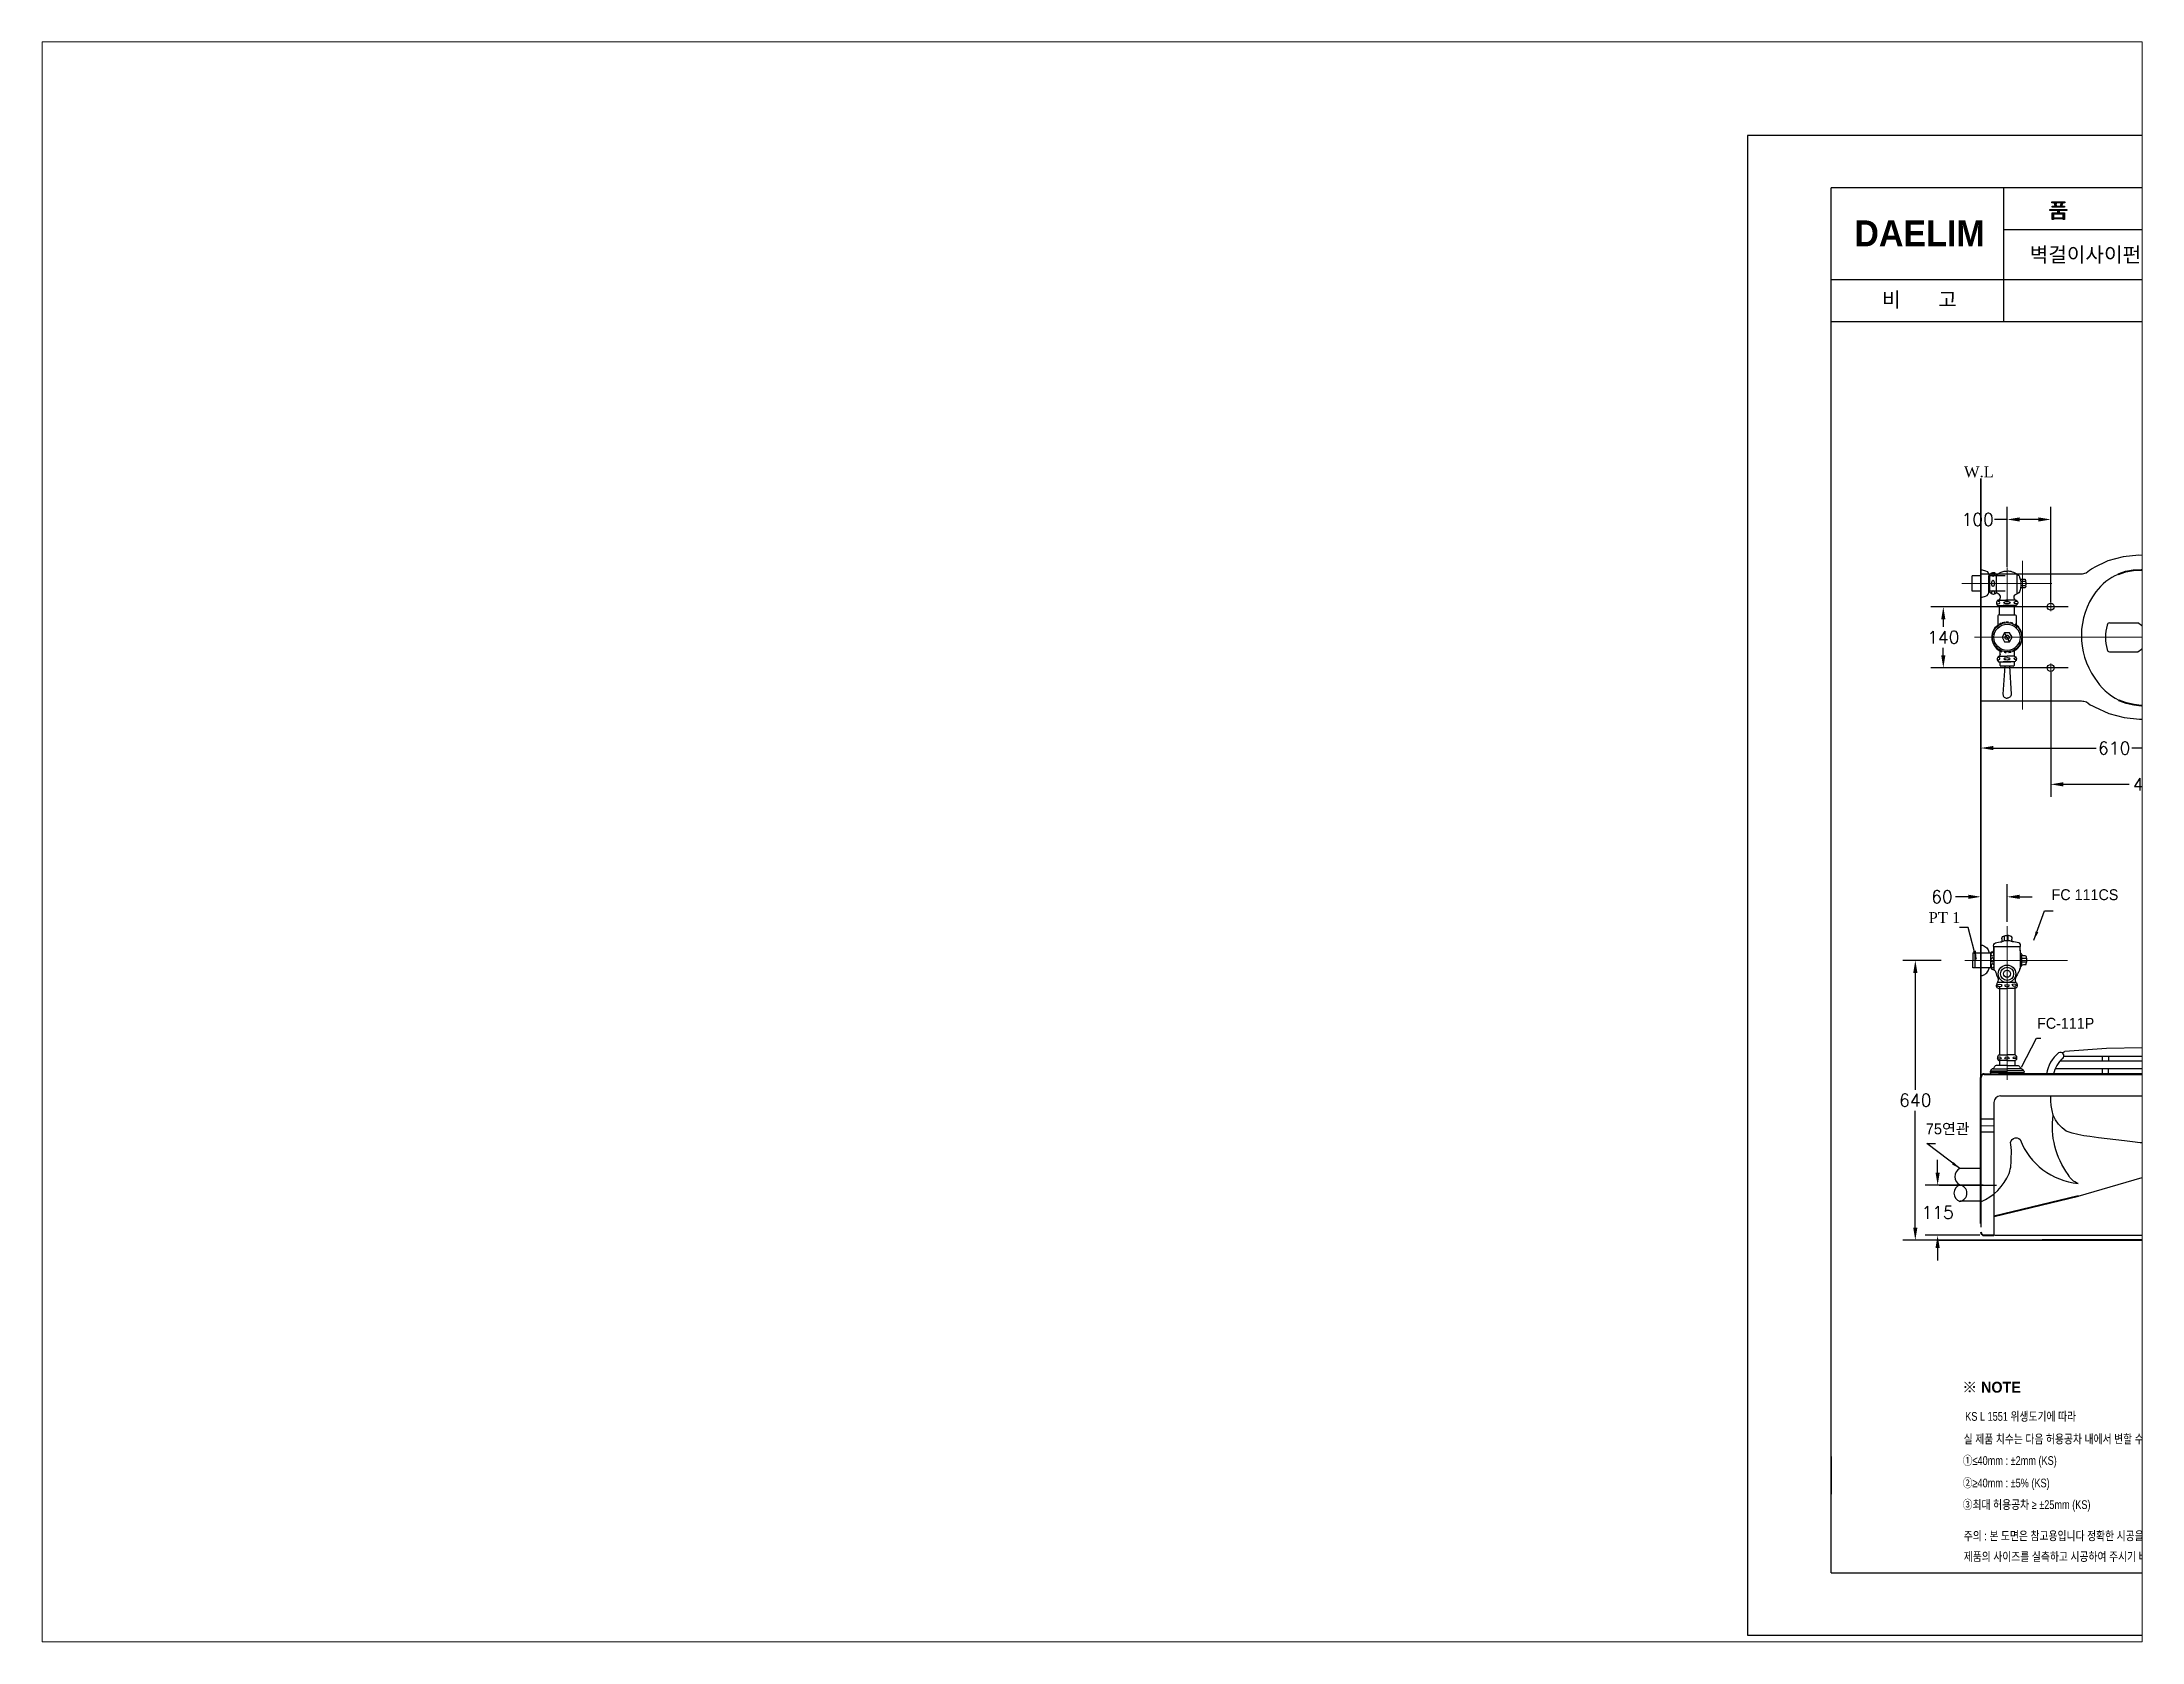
# Paper-space layout '배치1' of a CAD drawing. Extents: x 1.05 to 9.45, y 0.8 to 7.2.
# The model-space entities are those that its viewports show. They can reach past a viewport. Long polylines and large blocks are cut down to what shows.
import ezdxf

# ---------------------------------------------------------------- set-up
doc = ezdxf.new("R2010")
doc.units = 0
doc.header["$MEASUREMENT"] = 0
for name, pattern in [('CENTER', [50.8, 31.75, -6.35, 6.35, -6.35]), ('CENTERX2', [4, 2.5, -0.5, 0.5, -0.5]), ('DASHED2', [9.525, 6.35, -3.175]), ('HIDDEN', [9.525, 6.35, -3.175])]:
    doc.linetypes.add(name, pattern=pattern)
doc.layers.get('0').update_dxf_attribs({"linetype": 'CONTINUOUS'})
doc.layers.get('Defpoints').update_dxf_attribs({"linetype": 'CONTINUOUS'})
for name, color, linetype in [('2', 2, 'CONTINUOUS'), ('BU', 7, 'CONTINUOUS'), ('DEFAULT', 7, 'CONTINUOUS'), ('Dim', 4, 'CONTINUOUS'), ('DIM2', 7, 'CONTINUOUS'), ('IN', 221, 'HIDDEN'), ('LINE', 7, 'CONTINUOUS'), ('YA', 7, 'CONTINUOUS')]:
    doc.layers.add(name, color=color, linetype=linetype)
for name, color, linetype, lineweight in [('AM_6', 2, 'CONTINUOUS', 30), ('CEN', 1, 'CENTER', 5), ('OUTLINE', 11, 'CONTINUOUS', 40), ('Y', 202, 'CONTINUOUS', 35)]:
    doc.layers.add(name, color=color, linetype=linetype, lineweight=lineweight)
doc.styles.add('h', font='', dxfattribs={"height": 30})
doc.styles.add('MtXpl_', font='')
doc.styles.get("Standard").update_dxf_attribs({"font": 'txt.shx', "bigfont": 'ghs.shx'})
doc.styles.add('STYLE2', font='dutch.ttf', dxfattribs={"height": 25})
doc.styles.add('굴림', font='', dxfattribs={"height": 3.2})
doc.styles.add('스타일1', font='txt.shx', dxfattribs={"bigfont": 'ghs.shx'})
doc.styles.get('h').set_extended_font_data('Haansoft Batang')
doc.styles.get('MtXpl_').set_extended_font_data('Gulim', bold=True)
doc.styles.get('굴림').set_extended_font_data('Gulim')
doc.dimstyles.new('AM_ISO', dxfattribs={"dimscale": 10, "dimtxt": 3.5, "dimasz": 2, "dimexe": 1, "dimexo": 1, "dimgap": 1, "dimtad": 1, "dimdec": 0, "dimdsep": 46, "dimtxsty": 'h', "dimcen": -0.3, "dimclrd": 256, "dimclre": 256, "dimclrt": 2, "dimadec": 0, "dimazin": 2, "dimtp": 0.1, "dimtm": 0.1, "dimtfac": 0.71, "dimtdec": 0, "dimtmove": 0, "dimatfit": 3, "dimfxl": 0, "dimlwd": -1, "dimlwe": -1, "dimarcsym": 0})
doc.dimstyles.new('SERIM', dxfattribs={"dimscale": 10, "dimtxt": 3, "dimasz": 2, "dimexe": 1, "dimexo": 1.5, "dimgap": 1, "dimtad": 1, "dimtoh": 1, "dimdec": 0, "dimdsep": 46, "dimtxsty": 'h', "dimcen": -0.3, "dimclrt": 2, "dimadec": 0, "dimazin": 0, "dimtfac": 1, "dimtdec": 0, "dimtmove": 1, "dimatfit": 3, "dimfxl": 0, "dimtolj": 1, "dimtzin": 0, "dimarcsym": 0})
doc.dimstyles.get("Standard").update_dxf_attribs({"dimtxt": 0.18, "dimasz": 0.18, "dimexe": 0.18, "dimexo": 0.0625, "dimgap": 0.09, "dimtad": 0, "dimtih": 1, "dimtoh": 1, "dimdec": 4, "dimzin": 0, "dimdsep": 46, "dimtxsty": 'Standard', "dimcen": 0.09, "dimadec": 0, "dimazin": 0, "dimtfac": 1, "dimtdec": 4, "dimtofl": 0, "dimtmove": 0, "dimatfit": 0, "dimfxl": 0, "dimtolj": 1, "dimtzin": 0, "dimarcsym": 0})

# ---------------------------------------------------------------- blocks, each defined once
blk = doc.blocks.new('*D132')
at = {"layer": 'Defpoints', "color": 0}
for p in [(64026.9, 60363.4), (64636.9, 60363.4), (64026.9, 60110.1)]:
    blk.add_point(p, dxfattribs=at)
at = {"layer": 'Dim', "color": 0, "lineweight": -2}
for p, q in [((64026.9, 60353.4), (64026.9, 60081.3)), ((64636.9, 60353.4), (64636.9, 60081.3)), ((64055.7, 60110.1), (64291.1, 60110.1)), ((64608.1, 60110.1), (64372.7, 60110.1))]:
    blk.add_line(p, q, dxfattribs=at)
at = {"layer": 'Dim', "color": 0}
for points in [[(64055.7, 60114.9), (64055.7, 60105.3), (64026.9, 60110.1)], [(64608.1, 60114.9), (64608.1, 60105.3), (64636.9, 60110.1)]]:
    blk.add_solid(points, dxfattribs=at)
at = {"layer": 'Dim', "color": 0, "insert": (64331.9, 60110.1), "char_height": 28.8, "attachment_point": 5}
blk.add_mtext('\\A1;610', dxfattribs=at)
blk = doc.blocks.new('*D133')
at = {"layer": 'Defpoints', "color": 0}
for p in [(64236.9, 60433.4), (63941.1, 60293.4), (64236.9, 60293.4)]:
    blk.add_point(p, dxfattribs=at)
at = {"layer": 'Dim', "color": 0, "lineweight": -2}
for p, q in [((64226.9, 60433.4), (63912.3, 60433.4)), ((63941.1, 60404.6), (63941.1, 60387.4)), ((63941.1, 60322.2), (63941.1, 60339.4)), ((64226.9, 60293.4), (63912.3, 60293.4))]:
    blk.add_line(p, q, dxfattribs=at)
at = {"layer": 'Dim', "color": 0}
for points in [[(63936.3, 60404.6), (63945.9, 60404.6), (63941.1, 60433.4)], [(63936.3, 60322.2), (63945.9, 60322.2), (63941.1, 60293.4)]]:
    blk.add_solid(points, dxfattribs=at)
at = {"layer": 'Dim', "color": 0, "insert": (63941.1, 60363.4), "char_height": 28.8, "attachment_point": 5}
blk.add_mtext('\\A1;140', dxfattribs=at)
blk = doc.blocks.new('*D134')
at = {"layer": 'Defpoints', "color": 0}
for p in [(64026.9, 59769.8), (64026.9, 59702.7), (64086.9, 59702.7)]:
    blk.add_point(p, dxfattribs=at)
at = {"layer": 'Dim', "color": 0, "lineweight": -2}
for p, q in [((63998.1, 59769.8), (63969.3, 59769.8)), ((64026.9, 59712.7), (64026.9, 59798.6)), ((64086.9, 59712.7), (64086.9, 59798.6)), ((64115.7, 59769.8), (64144.5, 59769.8))]:
    blk.add_line(p, q, dxfattribs=at)
at = {"layer": 'Dim', "color": 0}
for points in [[(63998.1, 59774.6), (63998.1, 59765), (64026.9, 59769.8)], [(64115.7, 59774.6), (64115.7, 59765), (64086.9, 59769.8)]]:
    blk.add_solid(points, dxfattribs=at)
at = {"layer": 'Dim', "color": 0, "insert": (63938.1, 59769.8), "char_height": 28.8, "attachment_point": 5}
blk.add_mtext('\\A1;60', dxfattribs=at)
blk = doc.blocks.new('*D135')
at = {"layer": 'Defpoints', "color": 0}
for p in [(63946.3, 59624.5), (63877.1, 58984.5), (63946.3, 58984.5)]:
    blk.add_point(p, dxfattribs=at)
at = {"layer": 'Dim', "color": 0, "lineweight": -2}
for p, q in [((63936.3, 59624.5), (63848.3, 59624.5)), ((63877.1, 59595.7), (63877.1, 59328.5)), ((63877.1, 59013.3), (63877.1, 59280.5)), ((63936.3, 58984.5), (63848.3, 58984.5))]:
    blk.add_line(p, q, dxfattribs=at)
at = {"layer": 'Dim', "color": 0}
for points in [[(63872.3, 59595.7), (63881.9, 59595.7), (63877.1, 59624.5)], [(63872.3, 59013.3), (63881.9, 59013.3), (63877.1, 58984.5)]]:
    blk.add_solid(points, dxfattribs=at)
at = {"layer": 'Dim', "color": 0, "insert": (63877.1, 59304.5), "char_height": 28.8, "attachment_point": 5}
blk.add_mtext('\\A1;640', dxfattribs=at)
blk = doc.blocks.new('*D116')
at = {"layer": 'BU', "color": 0, "lineweight": -2}
for p, q in [((63928.1, 59139.1), (63928.1, 59167.9)), ((64032.1, 59110.3), (63899.3, 59110.3)), ((64024.9, 58995.5), (63899.3, 58995.5)), ((63928.1, 58966.7), (63928.1, 58937.9))]:
    blk.add_line(p, q, dxfattribs=at)
at = {"layer": 'BU', "color": 0}
for points in [[(63923.3, 59139.1), (63932.9, 59139.1), (63928.1, 59110.3)], [(63923.3, 58966.7), (63932.9, 58966.7), (63928.1, 58995.5)]]:
    blk.add_solid(points, dxfattribs=at)
at = {"layer": 'Defpoints', "color": 0}
for p in [(64042.1, 59110.3), (63928.1, 58995.5), (64034.9, 58995.5)]:
    blk.add_point(p, dxfattribs=at)
at = {"layer": 'BU', "color": 0, "insert": (63928.1, 59047.9), "char_height": 28.8, "attachment_point": 5}
blk.add_mtext('\\A1;115', dxfattribs=at)
blk = doc.blocks.new('*D125')
at = {"layer": 'BU', "color": 0, "lineweight": -2}
for p, q in [((64636.9, 60353.4), (64636.9, 59998.3)), ((64186.9, 60283.4), (64186.9, 59998.3)), ((64215.7, 60027.1), (64366.3, 60027.1)), ((64608.1, 60027.1), (64457.5, 60027.1))]:
    blk.add_line(p, q, dxfattribs=at)
at = {"layer": 'BU', "color": 0}
for points in [[(64215.7, 60031.9), (64215.7, 60022.3), (64186.9, 60027.1)], [(64608.1, 60031.9), (64608.1, 60022.3), (64636.9, 60027.1)]]:
    blk.add_solid(points, dxfattribs=at)
at = {"layer": 'Defpoints', "color": 0}
for p in [(64636.9, 60363.4), (64186.9, 60293.4), (64186.9, 60027.1)]:
    blk.add_point(p, dxfattribs=at)
at = {"layer": 'BU', "color": 0, "insert": (64411.9, 60027.1), "char_height": 28.8, "attachment_point": 5}
blk.add_mtext('\\A1;450', dxfattribs=at)
blk = doc.blocks.new('*D126')
at = {"layer": 'BU', "color": 0, "lineweight": -2}
for p, q in [((64086.9, 60632.9), (64058.1, 60632.9)), ((64086.9, 60524.9), (64086.9, 60661.7)), ((64158.1, 60632.9), (64115.7, 60632.9)), ((64186.9, 60443.4), (64186.9, 60661.7))]:
    blk.add_line(p, q, dxfattribs=at)
at = {"layer": 'BU', "color": 0}
for points in [[(64115.7, 60637.7), (64115.7, 60628.1), (64086.9, 60632.9)], [(64158.1, 60637.7), (64158.1, 60628.1), (64186.9, 60632.9)]]:
    blk.add_solid(points, dxfattribs=at)
at = {"layer": 'Defpoints', "color": 0}
for p in [(64086.9, 60632.9), (64086.9, 60514.9), (64186.9, 60433.4)]:
    blk.add_point(p, dxfattribs=at)
at = {"layer": 'BU', "color": 0, "insert": (64019.7, 60632.9), "char_height": 28.8, "attachment_point": 5}
blk.add_mtext('\\A1;100', dxfattribs=at)

msp = doc.modelspace()

# ---------------------------------------------------------------- hatches: boundary and pattern name
at = {"layer": 'YA'}
h = msp.add_hatch(color=256, dxfattribs=at)
h.paths.add_polyline_path([(64452.2, 61355.3), (64452.2, 61360.2), (64454.7, 61360.2), (64455.1, 61360.2), (64455.3, 61360.1), (64455.5, 61360.1), (64455.5, 61360.1), (64455.6, 61360.1), (64455.6, 61360), (64455.6, 61360), (64455.7, 61360), (64455.7, 61360), (64455.7, 61360), (64455.7, 61360), (64455.7, 61360), (64455.7, 61359.9), (64455.7, 61359.9), (64455.7, 61359.9), (64455.7, 61359.9), (64455.7, 61359.8), (64455.6, 61359.7), (64455.5, 61359.5), (64455.4, 61359.2), (64455.3, 61358.8), (64455.3, 61334.5), (64452.2, 61334.5), (64452.2, 61343.5), (64442.3, 61343.5), (64442.3, 61346.1), (64452.2, 61346.1), (64452.2, 61352.7), (64442.3, 61352.7), (64442.3, 61355.3)])
h.paths.add_polyline_path([(64432.5, 61330.5), (64431.8, 61330.1), (64431.2, 61329.7), (64430.7, 61329.2), (64430.3, 61328.7), (64430, 61328.2), (64429.8, 61327.6), (64429.7, 61326.9), (64429.6, 61326.3), (64429.7, 61325.6), (64429.8, 61325), (64430, 61324.4), (64430.3, 61323.9), (64430.7, 61323.4), (64431.2, 61322.9), (64431.8, 61322.5), (64432.5, 61322.1), (64434.1, 61321.5), (64436.1, 61321.1), (64441.3, 61320.7), (64446.5, 61321.1), (64448.5, 61321.5), (64450.1, 61322.1), (64450.8, 61322.5), (64451.4, 61322.9), (64451.9, 61323.4), (64452.3, 61323.9), (64452.6, 61324.4), (64452.9, 61325), (64453, 61325.6), (64453.1, 61326.3), (64453, 61326.9), (64452.9, 61327.6), (64452.6, 61328.2), (64452.3, 61328.7), (64451.9, 61329.2), (64451.4, 61329.7), (64450.8, 61330.1), (64450.1, 61330.5), (64448.5, 61331.1), (64446.5, 61331.6), (64441.3, 61331.9), (64436.2, 61331.6), (64434.1, 61331.1)], flags=16)
h.paths.add_polyline_path([(64452.5, 61332.2), (64453.3, 61331.6), (64454.1, 61331), (64454.7, 61330.3), (64455.2, 61329.6), (64455.6, 61328.8), (64455.9, 61328), (64456.1, 61327.2), (64456.1, 61326.3), (64456.1, 61325.4), (64455.9, 61324.5), (64455.6, 61323.7), (64455.2, 61323), (64454.7, 61322.3), (64454.1, 61321.6), (64453.3, 61321), (64452.5, 61320.5), (64451.4, 61319.9), (64450.3, 61319.5), (64447.7, 61318.8), (64444.7, 61318.3), (64441.3, 61318.2), (64437.9, 61318.3), (64434.9, 61318.8), (64432.3, 61319.5), (64431.2, 61319.9), (64430.1, 61320.5), (64429.3, 61321), (64428.6, 61321.6), (64428, 61322.3), (64427.4, 61323), (64427.1, 61323.7), (64426.8, 61324.5), (64426.6, 61325.4), (64426.5, 61326.3), (64426.6, 61327.2), (64426.8, 61328), (64427.1, 61328.8), (64427.4, 61329.6), (64428, 61330.3), (64428.6, 61331), (64429.3, 61331.6), (64430.1, 61332.2), (64431.2, 61332.7), (64432.3, 61333.2), (64434.9, 61333.9), (64437.9, 61334.3), (64441.3, 61334.5), (64444.7, 61334.3), (64447.7, 61333.9), (64450.3, 61333.2), (64451.4, 61332.7)])
h.paths.add_polyline_path([(64424.6, 61355.8), (64424.6, 61342.7), (64437.7, 61342.7), (64437.7, 61355.8)], flags=16)
h.paths.add_polyline_path([(64440.8, 61358.4), (64440.8, 61340.1), (64421.5, 61340.1), (64421.5, 61358.4)])
h.paths.add_polyline_path([(64193.3, 61331.4), (64193.3, 61323.1), (64215.4, 61323.1), (64215.4, 61331.4)], flags=16)
h.paths.add_polyline_path([(64198.8, 61355.5), (64198.8, 61355.5), (64198.9, 61355.4), (64198.9, 61355.4), (64198.9, 61355.4), (64198.9, 61355.4), (64198.9, 61355.3), (64198.9, 61355.3), (64198.9, 61355.3), (64198.9, 61355.2), (64198.8, 61355.1), (64198.7, 61355), (64198.6, 61354.6), (64198.6, 61354.5), (64198.5, 61354.3), (64198.5, 61354.2), (64198.6, 61354.1), (64199.7, 61349.4), (64208.9, 61349.4), (64210.4, 61355.9), (64212.8, 61355.5), (64213.5, 61355.3), (64213.7, 61355.3), (64213.8, 61355.2), (64213.8, 61355.2), (64213.9, 61355.2), (64213.9, 61355.2), (64213.9, 61355.2), (64213.9, 61355.1), (64213.9, 61355.1), (64213.9, 61355.1), (64213.9, 61355.1), (64213.8, 61355), (64213.8, 61355), (64213.8, 61354.9), (64213.6, 61354.7), (64213.3, 61354.4), (64213.2, 61354.2), (64213.1, 61354.1), (64213.1, 61354), (64213.1, 61353.8), (64211.8, 61349.4), (64218.5, 61349.4), (64218.5, 61347), (64190.2, 61347), (64190.2, 61349.4), (64196.7, 61349.4), (64195.3, 61355.6), (64197.5, 61355.6), (64198.4, 61355.6), (64198.7, 61355.5), (64198.8, 61355.5), (64198.8, 61355.5)])
h.paths.add_polyline_path([(64219.1, 61359.2), (64219.1, 61356.8), (64189.5, 61356.8), (64189.5, 61359.2)])
h.paths.add_polyline_path([(64223.8, 61339.5), (64205.9, 61339.5), (64205.9, 61334), (64218.5, 61334), (64218.5, 61319.2), (64215.4, 61319.2), (64215.4, 61320.5), (64193.3, 61320.5), (64193.3, 61319.2), (64190.2, 61319.2), (64190.2, 61334), (64202.8, 61334), (64202.8, 61339.5), (64184.8, 61339.5), (64184.8, 61342), (64223.8, 61342)])

# ---------------------------------------------------------------- linework, layer by layer
at = {"layer": 'BU', "color": 0}
for p, q in [((64026.9, 60508.4), (64256.9, 60508.4)), ((64026.9, 60218.4), (64257.3, 60218.1)), ((64056.9, 59299.5), (64056.9, 58995.5)), ((64249.5, 59084.8), (64406.9, 59131.2)), ((63931.6, 59110.3), (64063.1, 59110.3)), ((64057.9, 58995.5), (64680.1, 58995.5))]:
    msp.add_line(p, q, dxfattribs=at)
msp.add_arc((64335.4, 59190.2), 92.8, 320.4548, 8.8143, dxfattribs=at)
at = {"layer": 'CEN', "color": 0}
for p, q in [((64086.9, 60523), (64086.9, 60446.5)), ((64176.9, 60433.4), (64196.9, 60433.4)), ((64186.9, 60423.4), (64186.9, 60443.4)), ((64012.1, 60363.4), (64295.3, 60363.4)), ((64295.3, 60363.4), (64636.9, 60363.4)), ((64176.9, 60293.4), (64196.9, 60293.4)), ((64186.9, 60283.4), (64186.9, 60303.4))]:
    msp.add_line(p, q, dxfattribs=at)
at = {"layer": 'CEN', "color": 0, "linetype": 'CENTERX2'}
for p, q in [((64121.9, 60538.4), (64121.9, 60197.9)), ((64189.1, 60486.4), (63983.8, 60486.4)), ((64086.9, 59703), (64086.9, 59351.1)), ((64225, 59624.5), (63990.2, 59624.5))]:
    msp.add_line(p, q, dxfattribs=at)
at = {"layer": 'CEN'}
msp.add_line((64056.9, 59246.2), (64026.9, 59246.2), dxfattribs=at)
at = {"layer": 'DEFAULT', "color": 7}
for p, q in [((64197.1, 59377.4), (64635.1, 59377.4)), ((64208.7, 59394.9), (64627.2, 59394.9)), ((64217, 59405.1), (64617.4, 59405.1)), ((64304.2, 59405.1), (64304.2, 59394.9)), ((64304.2, 59377.4), (64304.2, 59364.5)), ((64317.9, 59377.4), (64317.9, 59364.5)), ((64318.6, 59405.1), (64318.6, 59394.9)), ((64196.1, 59364.5), (64267.3, 59364.5))]:
    msp.add_line(p, q, dxfattribs=at)
for centre, radius, start, end in [((64409.8, 57309.6), 2115.1, 84.8259, 95.1741), ((64250.5, 59354.7), 73.8, 128.2835, 172.3899), ((64250.5, 59354.7), 58, 128.2835, 170.2995), ((64209.1, 59405.9), 7.94, 313.9053, 122.6617), ((64188.5, 59466.1), 58.6, 294.664, 301.4033)]:
    msp.add_arc(centre, radius, start, end, dxfattribs=at)
at = {"layer": 'IN', "color": 0}
msp.add_circle((64086.9, 60363.4), 33.5, dxfattribs=at)
at = {"layer": 'LINE', "color": 0}
for p, q in [((64320.9, 60396.4), (64385.9, 60396.4)), ((64320.9, 60330.4), (64385.9, 60330.4))]:
    msp.add_line(p, q, dxfattribs=at)
at = {"layer": 'LINE'}
for p, q in [((64026.9, 59299.5), (64026.9, 59014.5)), ((64026.9, 59299.5), (64026.9, 59289.5)), ((64071.9, 59314.5), (64407.8, 59314.5))]:
    msp.add_line(p, q, dxfattribs=at)
at = {"layer": 'LINE', "linetype": 'DASHED2'}
for p, q in [((64056.9, 59261.2), (64026.9, 59261.2)), ((64056.9, 59231.2), (64026.9, 59231.2))]:
    msp.add_line(p, q, dxfattribs=at)
at = {"layer": 'LINE'}
for points in [[(64427.7, 59205.4, -0.034885), (64355.7, 59211.5, -0.004553), (64276.2, 59221.2, -0.043318), (64222.4, 59233.5, -0.1402), (64192.4, 59270.6, -0.075324), (64186.9, 59314.5, 0.033236)], [(64249.5, 59114.2, -0.206389), (64226.8, 59134.7, -0.195563), (64192.4, 59270.6)], [(64026.9, 59072.3, 0.202036), (64091.7, 59137.3, 0.103917), (64096.1, 59175.3, 0.105329), (64095.2, 59203.5, -0.753194), (64116.9, 59214.5, -1.112014)]]:
    msp.add_lwpolyline(points, format="xyb", dxfattribs=at)
at = {"layer": 'LINE', "color": 0}
for centre in [(64186.9, 60433.4), (64186.9, 60293.4)]:
    msp.add_circle(centre, 8, dxfattribs=at)
for centre, radius, start, end in [((64390.1, 60341.2), 209.7, 80.417, 120.2456), ((64386.9, 60396.4), 120, 112.379, 143.747), ((64424.9, 60367), 168, 143.3117, 215.2422), ((64412.5, 60363.4), 100.6, 163.8382, 196.1618), ((64320.9, 60391.4), 5, 90, 180), ((64368.7, 60363.4), 37.2, 297.5632, 62.4368), ((64320.9, 60335.4), 5, 180, 270), ((64405.1, 60342.4), 138, 211.6209, 242.99), ((64394.5, 60393.5), 217.6, 240.4299, 278.3797)]:
    msp.add_arc(centre, radius, start, end, dxfattribs=at)
at = {"layer": 'LINE'}
for centre, radius, start, end in [((64071.9, 59299.5), 15, 90, 180), ((64264.8, 59272.2), 158.8, 201.316, 264.4478)]:
    msp.add_arc(centre, radius, start, end, dxfattribs=at)
at = {"layer": 'OUTLINE', "color": 0}
for p, q in [((64026.9, 59022.5), (64026.9, 59356.5)), ((64034.9, 59364.5), (64621.1, 59364.5)), ((64587, 59364.5), (64067.3, 59364.5)), ((64249.5, 59084.8), (64056.9, 59038.8)), ((64034.9, 58995.5), (64056.9, 58995.5)), ((64640.8, 58984.5), (64166.9, 58984.5))]:
    msp.add_line(p, q, dxfattribs=at)
for centre, radius, start, end in [((64390.1, 60385.5), 131.3, 80.7575, 111.8429), ((64368.1, 60236.9), 281.5, 39.5082, 81.1958), ((64391.1, 60440), 232.9, 275.2594, 325.7771), ((64399.4, 60349.5), 142, 246.3547, 275.2651), ((64034.9, 59356.5), 8, 90, 180), ((64034.9, 59003.5), 8, 180, 270)]:
    msp.add_arc(centre, radius, start, end, dxfattribs=at)
at = {"layer": 'Y', "color": 0}
for p, q in [((64026.9, 60726.7), (64026.9, 60074.1)), ((64026.9, 60465.2), (64026.9, 59090.1)), ((63931.6, 58984.5), (64997, 58984.5))]:
    msp.add_line(p, q, dxfattribs=at)
at = {"layer": 'YA', "color": 7}
for p, q in [((65760.9, 61391.3), (63684.9, 61391.3)), ((63684.9, 60321.1), (63684.9, 61391.3)), ((64079.4, 61085.3), (64079.4, 61391.3)), ((65760.9, 61295.3), (64079.4, 61295.3)), ((65760.9, 61181.3), (63684.9, 61181.3)), ((65760.9, 61085.3), (63684.9, 61085.3)), ((65760.9, 61085.3), (63684.9, 61085.3)), ((63684.9, 58223.3), (63684.9, 60321.1)), ((63684.9, 58489.9), (63684.9, 58403.3)), ((63684.9, 58223.3), (64772.4, 58223.3)), ((63756.9, 58223.3), (64772.4, 58223.3))]:
    msp.add_line(p, q, dxfattribs=at)
at = {"layer": 'YA', "color": 0}
for p, q in [((64006.8, 60468.9), (64006.8, 60503.9)), ((64026.9, 60503.9), (64006.8, 60503.9)), ((64026.9, 60517.8), (64026.9, 60455.1)), ((64082.9, 60503.9), (64045.6, 60503.9)), ((64045.6, 60468.9), (64045.6, 60503.9)), ((64109.8, 60462.8), (64109.8, 60507.7)), ((64117.2, 60496), (64128.2, 60496)), ((64128.3, 60476.8), (64118, 60476.8)), ((64129.1, 60491.1), (64118.3, 60491.1)), ((64118.5, 60482.1), (64129.1, 60482.1)), ((64026.9, 60468.9), (64006.8, 60468.9)), ((64082.9, 60468.9), (64045.6, 60468.9)), ((64067.7, 60435.8), (64095.5, 60435.8)), ((64069.9, 60414.8), (64069.9, 60435.8)), ((64106.2, 60435.8), (64078.3, 60435.8)), ((64103.9, 60414.8), (64103.9, 60435.8)), ((64069.9, 60414.8), (64103.9, 60414.8)), ((64070.9, 60323.7), (64070.9, 60338.1)), ((64092.7, 60353.4), (64081.2, 60373.4)), ((64102.9, 60338), (64102.9, 60323.7)), ((64067.7, 60307.5), (64095.5, 60307.5)), ((64070.9, 60299.2), (64070.9, 60307.5)), ((64100.9, 60297.2), (64072.9, 60297.2)), ((64104, 60307.5), (64078.3, 60307.5)), ((64102.9, 60320.3), (64102.9, 60320.3)), ((64102.9, 60307.5), (64102.9, 60299.2)), ((64081.2, 59668.9), (64081.2, 59680.7)), ((64089.6, 59669.2), (64089.6, 59681.1)), ((64009, 59642), (64047.7, 59642)), ((64009, 59642), (64009, 59624.5)), ((64009, 59607), (64009, 59624.5)), ((64013.9, 59607), (64013.9, 59642)), ((64013.9, 59642), (64026.9, 59642)), ((64049.7, 59607.2), (64049.7, 59642.2)), ((64117, 59655.7), (64056.8, 59655.7)), ((64056.8, 59655.7), (64056.8, 59602.9)), ((64116.8, 59648), (64116.8, 59607.1)), ((64121.1, 59613.6), (64121.1, 59637.1)), ((64121.1, 59629.2), (64131.8, 59629.2)), ((64131.7, 59620.6), (64121.1, 59620.6)), ((64047.7, 59607), (64009, 59607)), ((64026.9, 59607), (64013.9, 59607)), ((64107.9, 59573.8), (64064.6, 59573.8)), ((64069.4, 59565.3), (64069.4, 59408.4)), ((64104.4, 59565.3), (64104.4, 59408.4)), ((64069.4, 59560.3), (64086.9, 59560.2)), ((64104.4, 59560.3), (64086.9, 59560.2)), ((64049.6, 59372.1), (64086.9, 59372.1)), ((64054.1, 59376.4), (64086.9, 59376.4)), ((64086.9, 59395.2), (64068.2, 59395.2)), ((64068.3, 59408.4), (64086.9, 59408.4)), ((64069.4, 59395.2), (64069.4, 59383.7)), ((64105.6, 59408.4), (64086.9, 59408.4)), ((64086.9, 59395.2), (64105.7, 59395.2)), ((64119.7, 59376.4), (64086.9, 59376.4)), ((64124.2, 59372.1), (64086.9, 59372.1)), ((64104.4, 59395.2), (64104.4, 59383.7)), ((64086.9, 59368.1), (64048.7, 59368.1)), ((64050.7, 59364.7), (64086.9, 59364.7)), ((64086.9, 59368.1), (64125.1, 59368.1)), ((64123.1, 59364.7), (64086.9, 59364.7)), ((64026.9, 59148.3), (63978.9, 59148.3)), ((64026.9, 59073.3), (63978.9, 59073.3))]:
    msp.add_line(p, q, dxfattribs=at)
for points in [[(63493.5, 58080.9), (65919, 58080.9), (65919, 61511.2), (63493.5, 61511.2)], [(64081.2, 60373.4), (64075.4, 60363.4), (64081.2, 60353.4), (64092.7, 60353.4), (64098.5, 60363.4), (64092.7, 60373.4)]]:
    msp.add_lwpolyline(points, close=True, dxfattribs=at)
at = {"layer": 'YA', "color": 7}
for points in [[(64223.8, 61339.5), (64205.9, 61339.5), (64205.9, 61334), (64218.5, 61334), (64218.5, 61319.2), (64215.4, 61319.2), (64215.4, 61320.5), (64193.3, 61320.5), (64193.3, 61319.2), (64190.2, 61319.2), (64190.2, 61334), (64202.8, 61334), (64202.8, 61339.5), (64184.8, 61339.5), (64184.8, 61342), (64223.8, 61342), (64223.8, 61339.5)], [(64219.1, 61359.2), (64219.1, 61356.8), (64189.5, 61356.8), (64189.5, 61359.2), (64219.1, 61359.2)], [(64198.8, 61355.5), (64198.8, 61355.5), (64198.9, 61355.4), (64198.9, 61355.4), (64198.9, 61355.4), (64198.9, 61355.4), (64198.9, 61355.3), (64198.9, 61355.3), (64198.9, 61355.3), (64198.9, 61355.2), (64198.8, 61355.1), (64198.7, 61355), (64198.6, 61354.6), (64198.6, 61354.5), (64198.5, 61354.3), (64198.5, 61354.2), (64198.6, 61354.1), (64199.7, 61349.4), (64208.9, 61349.4), (64210.4, 61355.9), (64212.8, 61355.5), (64213.5, 61355.3), (64213.7, 61355.3), (64213.8, 61355.2), (64213.8, 61355.2), (64213.9, 61355.2), (64213.9, 61355.2), (64213.9, 61355.2), (64213.9, 61355.1), (64213.9, 61355.1), (64213.9, 61355.1), (64213.9, 61355.1), (64213.8, 61355), (64213.8, 61355), (64213.8, 61354.9), (64213.6, 61354.7), (64213.3, 61354.4), (64213.2, 61354.2), (64213.1, 61354.1), (64213.1, 61354), (64213.1, 61353.8), (64211.8, 61349.4), (64218.5, 61349.4), (64218.5, 61347), (64190.2, 61347), (64190.2, 61349.4), (64196.7, 61349.4), (64195.3, 61355.6), (64197.5, 61355.6), (64198.4, 61355.6), (64198.7, 61355.5), (64198.8, 61355.5), (64198.8, 61355.5), (64198.8, 61355.5)], [(64193.3, 61331.4), (64193.3, 61323.1), (64215.4, 61323.1), (64215.4, 61331.4), (64193.3, 61331.4)]]:
    msp.add_lwpolyline(points, dxfattribs=at)
at = {"layer": 'YA', "color": 0}
for points in [[(64026.9, 60517.8, -0.089318), (64037.9, 60515.6, -0.31283), (64045.6, 60503.9)], [(64047.9, 60503.9, -0.189967), (64050.4, 60510.2, -0.181271), (64058, 60511.5, -0.259173), (64062, 60505.3), (64062, 60465.3, -0.248991), (64055.9, 60461.5, -0.406259), (64047.9, 60468.9), (64047.9, 60503.9)], [(64062, 60505.3, -0.121224), (64078.1, 60513.9, -0.073924), (64086.9, 60514.9, -0.073924)], [(64086.9, 60514.9, -0.115996), (64098.6, 60513.5, -0.119981), (64110.6, 60507.4, -0.232684), (64116.4, 60498.6, -0.119576), (64118.2, 60480.2, -0.100352), (64116, 60469.5, -0.218746), (64109.8, 60462.8, 0.59072)], [(64128.2, 60496, -0.340997), (64129, 60490.9, -0.246299), (64129, 60482.2, -0.341448), (64128.2, 60476.7, 0.234186)], [(64256.9, 60508.4, 0.089318), (64267.8, 60510.7, -0.057144), (64284.5, 60522.3)], [(64026.9, 60455.1, 0.089318), (64037.9, 60457.3, 0.31283), (64045.6, 60468.9)], [(64062, 60465.3, -0.262959), (64069.7, 60460, -0.416408), (64068.4, 60448.6), (64089.6, 60448.6)], [(64068.4, 60448.6, 0.245626), (64064.3, 60446.4, 0.345152), (64062.9, 60440.3, 0.322472), (64067.7, 60435.8)], [(64109.8, 60462.8, 0.092175), (64104.1, 60460, 0.416408), (64105.4, 60448.6), (64084.2, 60448.6)], [(64105.4, 60448.6, -0.245626), (64109.6, 60446.4, -0.345152), (64110.9, 60440.3, -0.322472), (64106.2, 60435.8)], [(64069.9, 60414.8, 0.51299), (64066.1, 60410.7), (64066.1, 60385)], [(64103.9, 60414.8, -0.51299), (64107.7, 60410.7), (64107.7, 60385)], [(64068.8, 60320.3, 0.111306), (64066, 60318.1, 0.254792), (64064.2, 60312, 0.158717), (64067.7, 60307.5)], [(64070.9, 60323.7, -0.266296), (64068.8, 60320.3)], [(64081.6, 60297.2), (64077.5, 60233.3, 0.424865), (64087, 60224.1, -0.19877)], [(64092.2, 60297.2), (64096.3, 60233.3, -0.424865), (64086.9, 60224.1, 0.19877)], [(64102.9, 60323.7, 0.083183), (64103.9, 60320.2)], [(64103.9, 60320.2, -0.111508), (64107.5, 60316.8, -0.216264), (64108.1, 60311.9, -0.189554), (64104, 60307.5, -0.189554)], [(64257.3, 60218.1, 0.017188), (64268.3, 60216.1, 0.094955), (64287.1, 60204.2)], [(64026.9, 59659.4, -0.070853), (64033.8, 59657.8, -0.143033), (64042.4, 59650.7, -0.098811), (64045.9, 59642, -0.000371), (64046, 59642, -0.000371)], [(64049.7, 59642.2, -0.36738), (64053.4, 59644.2, 0.26389), (64057, 59648, 0.001141), (64057, 59655.3, -0.463787), (64060.3, 59664.7, -0.041231), (64074.7, 59667.2, 0.277204), (64075.3, 59674.1, -0.247626), (64076.8, 59679.1, -0.11608), (64086, 59681.2, -0.008008), (64086.9, 59681.2, -0.008008)], [(64122.1, 59635.5, 0.005619), (64118.8, 59640.9, -0.109258), (64116.8, 59648, -0.001141), (64116.8, 59655.3, 0.463787), (64113.5, 59664.7, 0.041231), (64099.1, 59667.2, -0.277204), (64098.6, 59674.1, 0.247626), (64097, 59679.1, 0.11608), (64087.8, 59681.2, 0.008008), (64086.9, 59681.2, 0.008008)], [(64121.3, 59613.8, 0.129044), (64115.7, 59604.1, -0.052996), (64112.6, 59596.8, -0.005451), (64107.5, 59586.6, 0.278522), (64106.1, 59575.3, -0.23437), (64109.8, 59569.2, -0.527685), (64104.4, 59560.3)], [(64121.1, 59613.7, -0.158696), (64130.3, 59614.8, 0.087823), (64131.9, 59623.7, 0.02), (64131.7, 59631.5, 0.427827), (64127.1, 59634.6, -0.293561), (64121.1, 59637.1)], [(64026.9, 59589.5, 0.070853), (64033.8, 59591.2, 0.143033), (64042.4, 59598.2, 0.098811), (64045.9, 59606.9, 0.000371), (64046, 59607, 0.000371)], [(64049.7, 59607.2, 0.261059), (64056.1, 59603.3, -0.236083), (64061.2, 59596.8, 0.033394), (64065.5, 59584.7, -0.214718), (64065.3, 59574.5, 0.152443), (64062.6, 59568.8, 0.548811), (64069.4, 59560.3, 1.16377)], [(64086.9, 59383.7), (64061.8, 59383.7, 0.272834), (64057, 59378.3, -0.236524), (64054.4, 59376.5, 0.32826), (64049.6, 59372, 0.593908), (64048.8, 59368, 0.207523), (64050.7, 59364.7)], [(64068.3, 59408.4, 0.286528), (64065, 59401.6, 0.297032), (64068.2, 59395.2, -4.360634)], [(64086.9, 59383.7), (64112, 59383.7, -0.272834), (64116.8, 59378.3, 0.236524), (64119.4, 59376.5, -0.32826), (64124.2, 59372, -0.593908), (64125, 59368, -0.207523), (64123.1, 59364.7)], [(64105.6, 59408.4, -0.286528), (64108.8, 59401.6, -0.297032), (64105.7, 59395.2, 4.360634)]]:
    msp.add_lwpolyline(points, format="xyb", dxfattribs=at)
for points in [[(64068.8, 60320.3), (64086.9, 60320.3)], [(64103.9, 60320.3), (64086.9, 60320.3)]]:
    msp.add_lwpolyline(points, dxfattribs=at)
for centre, radius in [((64086.9, 60363.4), 30), ((64086.9, 60363.4), 5), ((64086.9, 59593.7), 20), ((64086.9, 59593.7), 15), ((64086.9, 59593.7), 8)]:
    msp.add_circle(centre, radius, dxfattribs=at)
for centre, radius, start, end in [((64086.9, 60363.4), 35, 126.5561, 250.2648), ((64086.9, 60363.4), 35, 111.7353, 122.2903), ((64086.9, 60363.4), 35, 97.1805, 108.0658), ((64086.9, 60363.4), 35, 84.0713, 93.4082), ((64086.9, 60363.4), 35, 68.3282, 76.774), ((64086.9, 60363.4), 35, 291.4985, 58.2967), ((64072.9, 60299.2), 2, 180, 270), ((64086.9, 60363.4), 35, 258.8616, 266.6074), ((64086.9, 60363.4), 35, 276.5382, 285.109), ((64100.9, 60299.2), 2, 270, 0), ((64086.9, 59632.8), 36.5, 70.4278, 109.5722), ((63988.3, 59129.5), 21, 116.6156, 243.3844), ((63985.3, 59092), 19.8, 108.6393, 251.3607), ((63976.1, 59092), 19, 278.4485, 81.5515)]:
    msp.add_arc(centre, radius, start, end, dxfattribs=at)
for centre, major_axis, ratio, start_param, end_param in [((64055, 60509.1), (0, -6.46), 0.479349, 4.415182, 8.246746), ((64064.3, 60442.8), (6.46, 0), 0.479349, 4.525625, 7.93835), ((64064.3, 60314.5), (6.46, 0), 0.479349, 4.741946, 7.666534), ((64070.1, 59566.7), (-5.18, 0), 0.59237, -1.570796, 4.712389), ((64086.8, 59566.5), (-4.8, 0), 0.63976, -1.570796, 4.712389), ((64103.5, 59568), (-4.61, 0), 0.666417, -1.570796, 4.712389), ((64104.4, 59401.3), (4.19, 0), 0.570989, -3.141592653589793, 3.141592653589793)]:
    msp.add_ellipse(centre, major_axis=major_axis, ratio=ratio, start_param=start_param, end_param=end_param, dxfattribs=at)
for centre, major_axis, ratio in [((64054.6, 60486.5), (0, -7.27), 0.389031), ((64086.9, 60442.4), (7.27, 0), 0.389031), ((64086.9, 60314.1), (7.27, 0), 0.389031), ((64053.4, 59625.4), (0, 5.37), 0.500187), ((64053.6, 59638.4), (0, 4.6), 0.583552), ((64053.8, 59611.8), (0, 5.18), 0.518713), ((64069.4, 59401.3), (-3.97, 0), 0.624817), ((64086.9, 59401.3), (-5.23, 0), 0.50096)]:
    msp.add_ellipse(centre, major_axis=major_axis, ratio=ratio, dxfattribs=at)
at = {"layer": 'YA', "color": 0, "extrusion": (0, 0, -1)}
for centre, major_axis, start_param, end_param in [((64055, 60463.8), (0, 6.46), 4.508917, 8.148307), ((64109.6, 60442.8), (-6.46, 0), 4.529937, 7.934057), ((64109.6, 60314.5), (-6.46, 0), 4.974794, 7.458636)]:
    msp.add_ellipse(centre, major_axis=major_axis, ratio=0.479349, start_param=start_param, end_param=end_param, dxfattribs=at)

# ---------------------------------------------------------------- texts
at = {"color": 3, "style": '굴림', "width": 0.8}
for s, p in [('KS L 1551 위생도기에 따라', (63991.2, 58571.3)), ('실 제품 치수는 다음 허용공차 내에서 변할 수 있습니다.', (63987.8, 58519.6)), ('①≤40mm : ±2mm (KS)', (63985.5, 58470.3)), ('②≥40mm : ±5%%% (KS)', (63985.5, 58419)), ('③최대 허용공차 ≥ ±25mm (KS)', (63985.5, 58369.5))]:
    msp.add_text(s, height=20, dxfattribs=at).set_placement(p)
at = {"color": 1, "style": '굴림', "width": 0.8}
for s, p in [('주의 : 본 도면은 참고용입니다 정확한 시공을 위해서 반드시', (63987.8, 58298)), ('제품의 사이즈를 실측하고 시공하여 주시기 바랍니다.', (63987.8, 58250.6))]:
    msp.add_text(s, height=20, dxfattribs=at).set_placement(p)
at = {"layer": '2', "style": 'MtXpl_'}
msp.add_text('※ NOTE', height=25, dxfattribs=at).set_placement((63984.4, 58635.6))
at = {"layer": 'AM_6', "color": 0, "insert": (63988.4, 60754.4), "char_height": 25, "width": 80.504, "attachment_point": 1, "style": 'STYLE2'}
msp.add_mtext('W.L', dxfattribs=at)
at = {"layer": 'AM_6', "color": 0, "char_height": 25}
for s, insert, attachment_point, style in [('{\\fGulim|b0|i0|c129|p50;FC 111CS}', (64188.8, 59774.5), 4, 'h'), ('PT 1', (63980, 59722.4), 6, 'STYLE2'), ('{\\fGulim|b0|i0|c129|p50;FC-111P}', (64155.6, 59480.3), 4, 'h'), ('75{\\fGulim|b0|i0|c129|p50;연관}', (63901, 59238.2), 4, 'h')]:
    msp.add_mtext(s, dxfattribs=dict(at, insert=insert, attachment_point=attachment_point, style=style))
at = {"layer": 'Dim', "color": 0, "attachment_point": 1, "style": '스타일1'}
for s, insert, char_height, width in [('{\\fGulim|b0|i0|c129|p50; 벽걸이사이펀 변기}', (64126.5, 61255.5), 33.819, 639), ('{\\fGulim|b0|i0|c129|p50;       대림통상주식회사\\P}', (64274.9, 58192.5), 50, 1090)]:
    msp.add_mtext(s, dxfattribs=dict(at, insert=insert, char_height=char_height, width=width))
at = {"layer": 'Dim', "color": 0, "insert": (63800.9, 61152.8), "char_height": 33.819, "attachment_point": 1, "style": '스타일1'}
msp.add_mtext('{\\fGulim|b0|i0|c129|p50;비       고}', dxfattribs=at)
at = {"layer": 'YA', "color": 7, "insert": (63737.7, 61317.1), "char_height": 59.437, "width": 290.871, "attachment_point": 1, "style": 'h'}
msp.add_mtext('{\\fHYGraphic-Medium|b1|i0|c129|p18;DAELIM}', dxfattribs=at)

# ---------------------------------------------------------------- dimensions: what is measured, and where the dimension line sits
at = {"layer": 'BU', "color": 0}
for base, p1, p2, picture, middle in [((64086.9, 60632.9), (64186.9, 60433.4), (64086.9, 60514.9), '*D126', (64019.7, 60632.9)), ((64186.9, 60027.1), (64636.9, 60363.4), (64186.9, 60293.4), '*D125', (64411.9, 60027.1))]:
    dim = msp.add_linear_dim(base=base, p1=p1, p2=p2, dimstyle='Standard', override={"dimscale": 160, "dimgap": 0.06, "dimdec": 0, "dimatfit": 3}, dxfattribs=at)
    dim.commit()
    dim.dimension.update_dxf_attribs({"geometry": picture, "text_midpoint": middle})
dim = msp.add_linear_dim(base=(63928.1, 58995.5), p1=(64042.1, 59110.3), p2=(64034.9, 58995.5), angle=90, dimstyle='Standard', override={"dimscale": 160, "dimgap": 0.06, "dimdec": 0, "dimatfit": 3}, dxfattribs=at)
dim.commit()
dim.dimension.update_dxf_attribs({"geometry": '*D116', "text_midpoint": (63928.1, 59047.9), "dimtype": 160})
at = {"layer": 'Dim', "color": 0}
for base, p1, p2, picture, middle in [((63941.1, 60293.4), (64236.9, 60433.4), (64236.9, 60293.4), '*D133', (63941.1, 60363.4)), ((63877.1, 58984.5), (63946.3, 59624.5), (63946.3, 58984.5), '*D135', (63877.1, 59304.5))]:
    dim = msp.add_linear_dim(base=base, p1=p1, p2=p2, angle=90, dimstyle='Standard', override={"dimscale": 160, "dimgap": 0.06, "dimdec": 0, "dimatfit": 3}, dxfattribs=at)
    dim.commit()
    dim.dimension.update_dxf_attribs({"geometry": picture, "text_midpoint": middle})
for base, p1, p2, picture, middle in [((64026.9, 60110.1), (64636.9, 60363.4), (64026.9, 60363.4), '*D132', (64331.9, 60110.1)), ((64026.9, 59769.8), (64086.9, 59702.7), (64026.9, 59702.7), '*D134', (63938.1, 59769.8))]:
    dim = msp.add_linear_dim(base=base, p1=p1, p2=p2, dimstyle='Standard', override={"dimscale": 160, "dimgap": 0.06, "dimdec": 0, "dimatfit": 3}, dxfattribs=at)
    dim.commit()
    dim.dimension.update_dxf_attribs({"geometry": picture, "text_midpoint": middle})

# ---------------------------------------------------------------- leaders
for points, override in [([(64017.3, 59626.6), (63998.3, 59699.8), (63978.3, 59699.8)], {"dimse1": 1}), ([(64120, 59380), (64154.1, 59446.5), (64164.1, 59446.5)], {"dimscale": 5, "dimse1": 1}), ([(63978.9, 59148.3), (63903.3, 59205.8), (63923.3, 59205.8)], {"dimse1": 1})]:
    msp.add_leader(points, dimstyle='SERIM', override=override, dxfattribs=at)
at = {"layer": 'DIM2', "color": 0}
msp.add_leader([(64148.5, 59670.9), (64172.7, 59737.4), (64192.7, 59737.4)], dimstyle='AM_ISO', override={"dimscale": 5, "dimasz": 4, "dimse1": 1}, dxfattribs=at)

psp = doc.layouts.new('배치1')

# ---------------------------------------------------------------- viewports
at = {"layer": 'Dim', "view_target_point": (62100.3716, 59447.8747)}
psp.add_viewport(center=(5.25, 4), size=(8.4, 6.4), view_center_point=(-106.4861, 447.304), view_height=3659.733505, dxfattribs=at)

doc.saveas('drawing.dxf')
